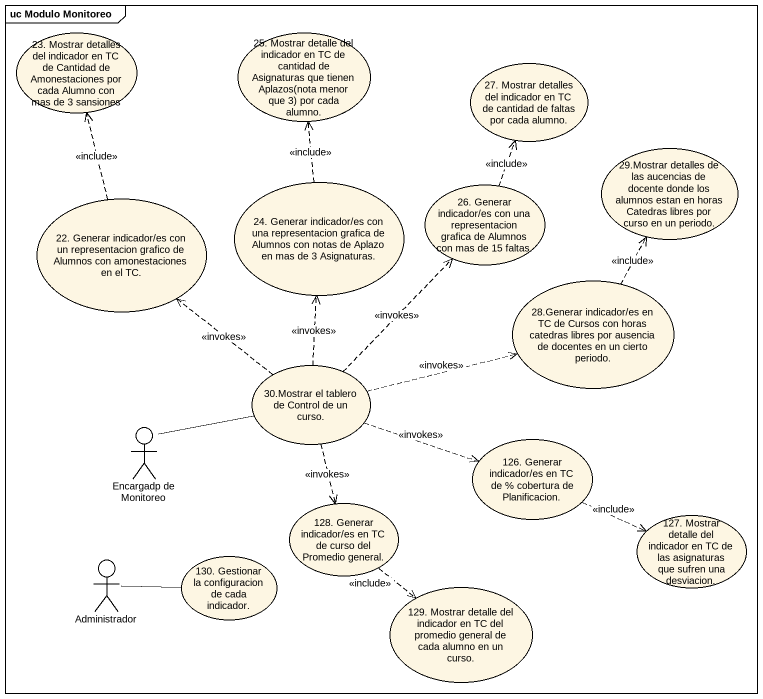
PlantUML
@startuml
mainframe uc Modulo Monitoreo
usecase "23. Mostrar detalles del indicador en TC de Cantidad de Amonestaciones por cada Alumno con mas de 3 sansiones" as u23_Mostrar_detalles_del
usecase "25. Mostrar detalle del indicador en TC de cantidad de Asignaturas que tienen Aplazos(nota menor que 3) por cada alumno." as u25_Mostrar_detalle_del
usecase "27. Mostrar detalles del indicador en TC de cantidad de faltas por cada alumno." as u27_Mostrar_detalles_del
usecase "29.Mostrar detalles de las aucencias de docente donde los alumnos estan en horas Catedras libres por curso en un periodo." as u29_Mostrar_detalles_de_las
usecase "22. Generar indicador/es con un representacion grafico de Alumnos con amonestaciones en el TC." as u22_Generar_indicador_es_con
usecase "24. Generar indicador/es con una representacion grafica de Alumnos con notas de Aplazo en mas de 3 Asignaturas." as u24_Generar_indicador_es_con
usecase "26. Generar indicador/es con una representacion grafica de Alumnos con mas de 15 faltas." as u26_Generar_indicador_es_con
usecase "28.Generar indicador/es en TC de Cursos con horas catedras libres por ausencia de docentes en un cierto periodo." as u28_Generar_indicador_es_en
usecase "30.Mostrar el tablero de Control de un curso." as u30_Mostrar_el_tablero_de
actor "Encargadp de Monitoreo" as Encargadp_de_Monitoreo
usecase "126. Generar indicador/es en TC de % cobertura de Planificacion." as u126_Generar_indicador_es_en
usecase "128. Generar indicador/es en TC de curso del Promedio general." as u128_Generar_indicador_es_en
usecase "127. Mostrar detalle del indicador en TC de las asignaturas que sufren una desviacion." as u127_Mostrar_detalle_del
actor Administrador
usecase "130. Gestionar la configuracion de cada indicador." as u130_Gestionar_la
usecase "129. Mostrar detalle del indicador en TC del promedio general de cada alumno en un curso." as u129_Mostrar_detalle_del
u22_Generar_indicador_es_con .up.> u23_Mostrar_detalles_del : <<include>>
u24_Generar_indicador_es_con .up.> u25_Mostrar_detalle_del : <<include>>
u26_Generar_indicador_es_con .up.> u27_Mostrar_detalles_del : <<include>>
u28_Generar_indicador_es_en .up.> u29_Mostrar_detalles_de_las : <<include>>
u30_Mostrar_el_tablero_de .up.> u22_Generar_indicador_es_con : <<invokes>>
u30_Mostrar_el_tablero_de .up.> u24_Generar_indicador_es_con : <<invokes>>
u30_Mostrar_el_tablero_de .up.> u26_Generar_indicador_es_con : <<invokes>>
u30_Mostrar_el_tablero_de .right.> u28_Generar_indicador_es_en : <<invokes>>
u30_Mostrar_el_tablero_de .right.> u126_Generar_indicador_es_en : <<invokes>>
u30_Mostrar_el_tablero_de ..> u128_Generar_indicador_es_en : <<invokes>>
Encargadp_de_Monitoreo -right- u30_Mostrar_el_tablero_de
u126_Generar_indicador_es_en .right.> u127_Mostrar_detalle_del : <<include>>
u128_Generar_indicador_es_en ..> u129_Mostrar_detalle_del : <<include>>
Administrador -right- u130_Gestionar_la
@enduml
